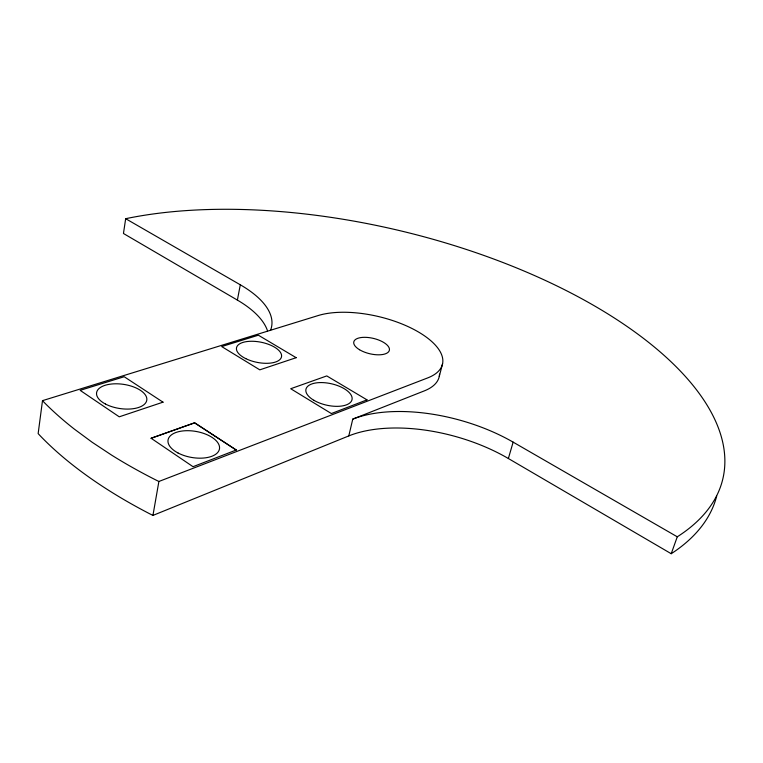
<?xml version="1.0" encoding="UTF-8"?>
<svg xmlns="http://www.w3.org/2000/svg" width="763" height="763" viewBox="0 0 763 763"><rect width="100%" height="100%" fill="white"/><g stroke="black" fill="none" stroke-linecap="round" stroke-linejoin="round"><path stroke-width="1.14" d="M42.499 400.651L44.292 402.54A374.004 165.104 13.3 0 0 74.373 429.13L92.151 442.254L111.665 455.149A374.004 165.104 13.3 0 0 155.538 479.822L158.885 481.472L427.614 377.943A73.162 31.588 13.3 0 0 417.39 331.38A73.162 31.588 13.3 0 0 318.209 315.539L42.499 400.651L38.15 433.594L39.924 435.511A370.37 169.911 13.3 0 0 149.643 513.757L152.943 515.416L348.796 435.911A122.843 61.879 15.5 0 1 508.368 458.515L671.221 553.719A370.37 169.911 13.3 0 0 716.705 496.017M671.221 553.719L677.277 536.799A372.382 167.269 13.3 0 0 593.48 305.305A372.382 167.269 13.3 0 0 125.676 218.695L123.453 233.488L237.388 300.097A109.052 47.773 9.5 0 1 267.527 330.865M152.943 515.416L158.885 481.472M237.388 300.097L240.297 284.79L125.676 218.695M348.796 435.911L352.764 419.116L424.285 390.894A72.857 32.008 13.3 0 0 439.536 374.108M439.269 376.388L442.588 363.665M508.368 458.515L513.137 442.139A123.558 60.973 15.5 0 0 352.764 419.116M236.234 450.027L193.029 466.698L151.074 438.239L194.622 422.778L236.234 450.027L194.603 422.864L151.064 438.324M513.137 442.139L677.277 536.799M240.297 284.79A109.624 47.01 9.6 0 1 270.445 330.513M367.003 399.86L331.361 413.546L290.713 388.729L326.774 375.921L367.003 399.86M163.034 402.158L119.247 416.817L80.153 390.351L124.188 376.722L163.024 402.187M296.158 357.694L259.801 369.845L221.68 346.564L258.371 335.205L296.158 357.694M359.497 349.712A18.274 7.888 13.3 0 0 389.035 351.142A18.274 7.888 13.3 0 0 366.211 337.36A18.274 7.888 13.3 0 0 359.497 349.712M313.851 400.279A23.615 10.968 12.7 0 0 351.733 400.527A23.615 10.968 12.7 0 0 321.357 382.568A23.615 10.968 12.7 0 0 313.851 400.279M105.485 404.047A25.37 12.227 8.4 0 0 146.458 401.405A25.37 12.227 8.4 0 0 113.105 383.884A25.37 12.227 8.4 0 0 105.485 404.047M245.867 358.677A22.928 10.262 11.3 0 0 281.49 356.865A22.928 10.262 11.3 0 0 249.711 341.309A22.928 10.262 11.3 0 0 245.867 358.677M177.97 452.955A26.104 13.2 9.9 0 0 219.334 449.512A26.104 13.2 9.9 0 0 183.959 430.828A26.104 13.2 9.9 0 0 177.97 452.955"/></g></svg>
